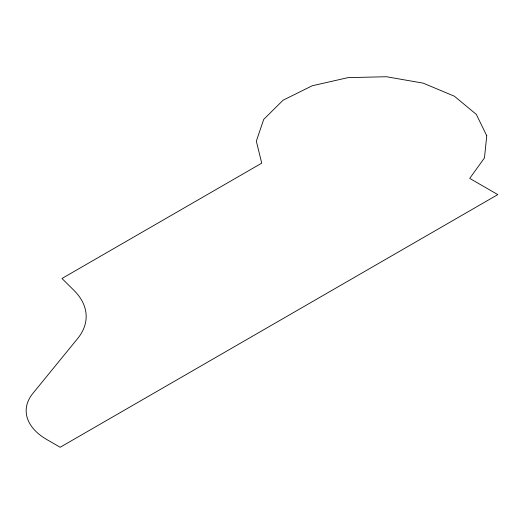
<?xml version="1.0" encoding="UTF-8"?>
<svg xmlns="http://www.w3.org/2000/svg" width="524" height="524" viewBox="0 0 524 524"><rect width="100%" height="100%" fill="white"/><g stroke="black" fill="none" stroke-linecap="round" stroke-linejoin="round"><path stroke-width="0.79" d="M486.75 135.742L484.471 157.901L469.727 178.396L497.8 194.607L60.168 447.267L46.852 439.577A70.622 40.774 0 0 1 32.901 393.367L77.591 338.609A89.886 51.896 0 0 0 73.995 290.414L61.976 278.48L261.731 163.154L256.328 141.179L263.71 119.4L283.058 100.222L312.225 85.766L347.995 77.637L386.404 76.733L423.209 83.152L454.321 96.18L476.316 114.383L486.75 135.742"/></g></svg>
